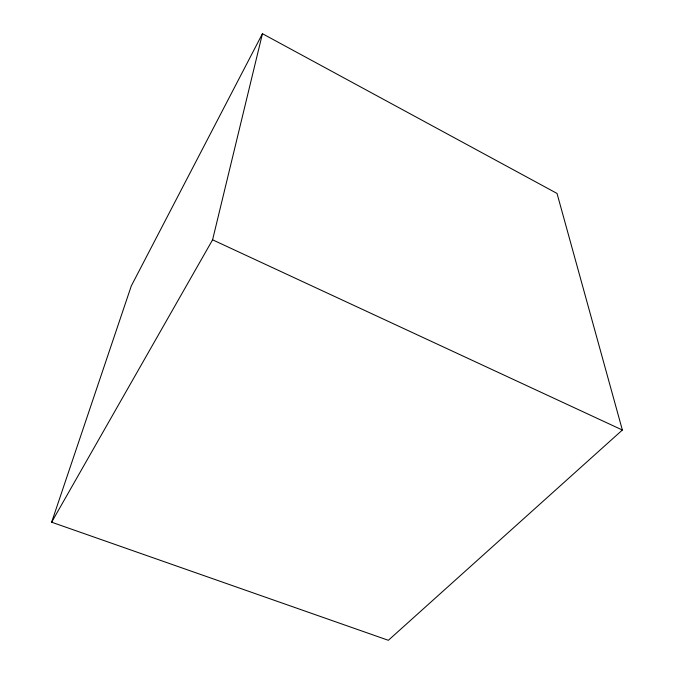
<?xml version="1.0" encoding="UTF-8"?>
<svg xmlns="http://www.w3.org/2000/svg" width="674" height="674" viewBox="0 0 674 674"><rect width="100%" height="100%" fill="white"/><g stroke="black" fill="none" stroke-linecap="round" stroke-linejoin="round"><path stroke-width="1.01" d="M51.637 522.198L212.588 239.818L262.439 33.7L557.027 193.438L622.363 430.029L388.35 640.3L51.637 522.198L131.295 285.936L262.439 33.7M212.588 239.818L622.363 430.029"/></g></svg>
